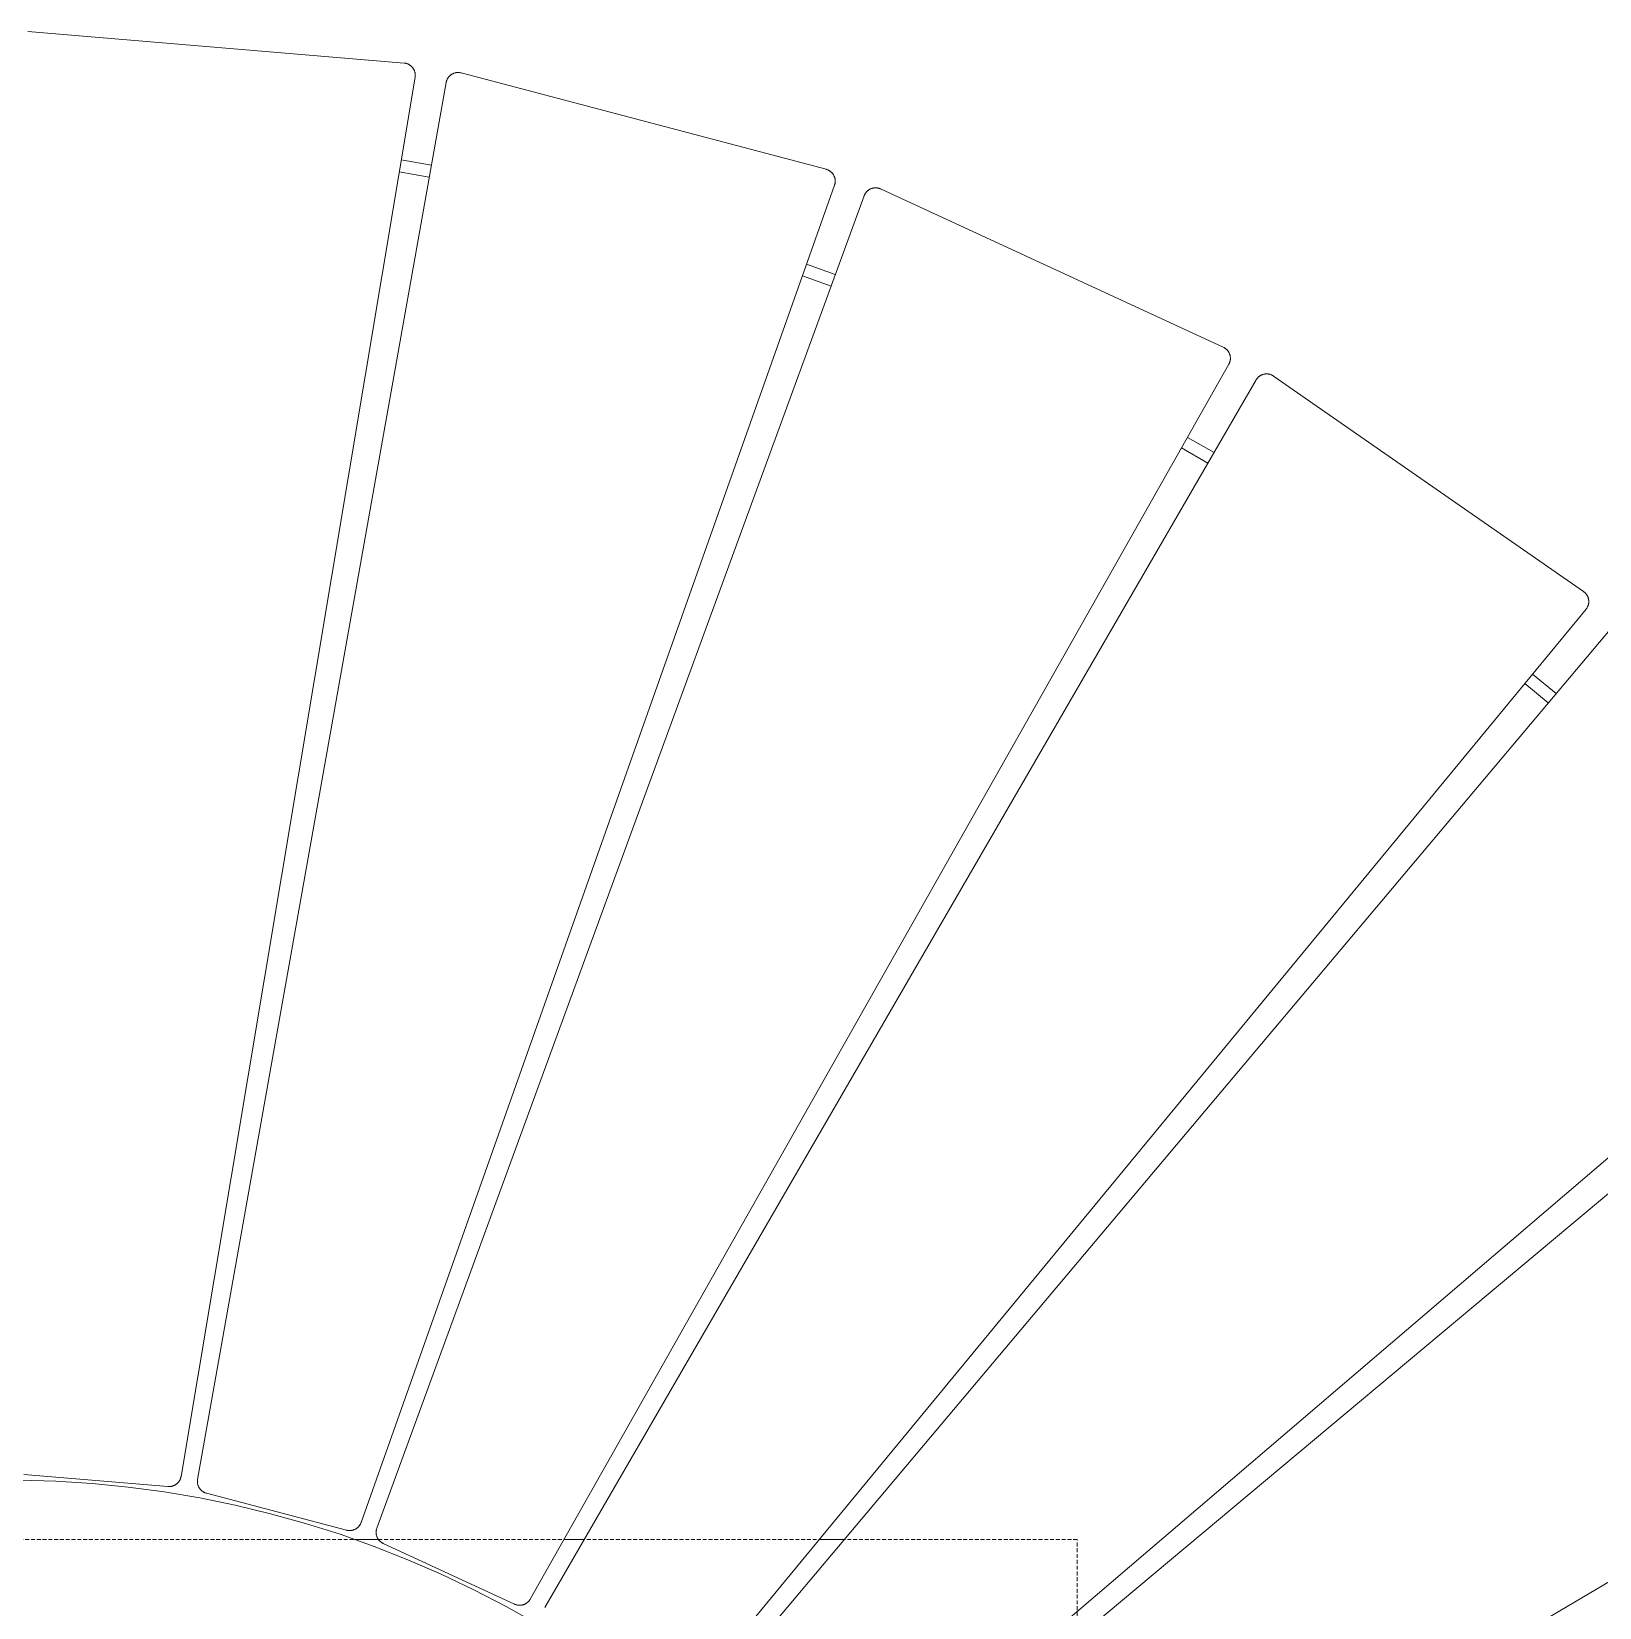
# Model space of a CAD drawing. Header units: millimetres. Extents: x -263 to 4879, y -277 to 2995.
# Drawn here: x 759 to 1275, y 847 to 1365 of the extents above; entities that cross this region are included whole.
import ezdxf

# ---------------------------------------------------------------- set-up
doc = ezdxf.new("R2010")
doc.units = ezdxf.units.MM
doc.linetypes.add('HIDDEN', pattern=[1.905, 1.27, -0.635])
doc.layers.add('ZANO_R', color=7, linetype='Continuous', lineweight=0)
doc.layers.add('ZANO_R_przerywana', color=7, linetype='HIDDEN', lineweight=0)

msp = doc.modelspace()

# ---------------------------------------------------------------- linework, layer by layer
at = {"layer": 'ZANO_R'}
for p, q in [((881.71, 1354.96), (757.96, 1365.34)), ((881.85, 1354.95), (881.71, 1354.96)), ((881.99, 1354.93), (881.85, 1354.95)), ((882.12, 1354.9), (881.99, 1354.93)), ((882.25, 1354.88), (882.12, 1354.9)), ((882.39, 1354.84), (882.25, 1354.88)), ((882.52, 1354.81), (882.39, 1354.84)), ((882.65, 1354.77), (882.52, 1354.81)), ((882.78, 1354.72), (882.65, 1354.77)), ((882.91, 1354.67), (882.78, 1354.72)), ((883.03, 1354.62), (882.91, 1354.67)), ((883.15, 1354.56), (883.03, 1354.62)), ((883.28, 1354.5), (883.15, 1354.56)), ((883.39, 1354.43), (883.28, 1354.5)), ((883.51, 1354.36), (883.39, 1354.43)), ((883.63, 1354.28), (883.51, 1354.36)), ((883.74, 1354.21), (883.63, 1354.28)), ((883.85, 1354.12), (883.74, 1354.21)), ((883.95, 1354.04), (883.85, 1354.12)), ((884.06, 1353.95), (883.95, 1354.04)), ((884.16, 1353.85), (884.06, 1353.95)), ((884.25, 1353.76), (884.16, 1353.85)), ((884.35, 1353.66), (884.25, 1353.76)), ((884.44, 1353.56), (884.35, 1353.66)), ((884.52, 1353.45), (884.44, 1353.56)), ((884.6, 1353.34), (884.52, 1353.45)), ((884.68, 1353.23), (884.6, 1353.34)), ((884.76, 1353.12), (884.68, 1353.23)), ((884.83, 1353), (884.76, 1353.12)), ((808.3, 890.02), (885.33, 1350.31)), ((895.53, 1348.55), (813.76, 889.08)), ((884.9, 1352.88), (884.83, 1353)), ((884.96, 1352.76), (884.9, 1352.88)), ((885.02, 1352.64), (884.96, 1352.76)), ((885.07, 1352.51), (885.02, 1352.64)), ((885.12, 1352.38), (885.07, 1352.51)), ((885.17, 1352.25), (885.12, 1352.38)), ((885.21, 1352.12), (885.17, 1352.25)), ((885.25, 1351.99), (885.21, 1352.12)), ((885.28, 1351.86), (885.25, 1351.99)), ((885.31, 1351.73), (885.28, 1351.86)), ((885.33, 1351.59), (885.31, 1351.73)), ((885.35, 1351.46), (885.33, 1351.59)), ((885.33, 1350.31), (885.34, 1350.42)), ((885.34, 1350.42), (885.36, 1350.53)), ((885.37, 1351.32), (885.35, 1351.46)), ((885.36, 1350.53), (885.37, 1350.64)), ((885.38, 1351.19), (885.37, 1351.32)), ((885.37, 1350.64), (885.38, 1350.78)), ((885.38, 1351.05), (885.38, 1351.19)), ((885.38, 1350.91), (885.38, 1351.05)), ((885.38, 1350.78), (885.38, 1350.91)), ((895.55, 1348.66), (895.53, 1348.55)), ((895.57, 1348.77), (895.55, 1348.66)), ((895.6, 1348.87), (895.57, 1348.77)), ((895.6, 1348.87), (895.64, 1349)), ((895.64, 1349), (895.68, 1349.13)), ((895.68, 1349.13), (895.72, 1349.26)), ((895.72, 1349.26), (895.77, 1349.39)), ((895.77, 1349.39), (895.83, 1349.52)), ((895.83, 1349.52), (895.89, 1349.64)), ((895.89, 1349.64), (895.95, 1349.76)), ((895.95, 1349.76), (896.02, 1349.88)), ((896.02, 1349.88), (896.09, 1349.99)), ((896.09, 1349.99), (896.16, 1350.11)), ((896.16, 1350.11), (896.24, 1350.22)), ((896.24, 1350.22), (896.33, 1350.33)), ((896.33, 1350.33), (896.41, 1350.43)), ((896.41, 1350.43), (896.5, 1350.54)), ((896.5, 1350.54), (896.6, 1350.64)), ((896.6, 1350.64), (896.69, 1350.73)), ((896.69, 1350.73), (896.79, 1350.83)), ((896.79, 1350.83), (896.9, 1350.92)), ((896.9, 1350.92), (897, 1351)), ((897, 1351), (897.11, 1351.08)), ((897.11, 1351.08), (897.22, 1351.16)), ((897.22, 1351.16), (897.34, 1351.24)), ((897.34, 1351.24), (897.45, 1351.31)), ((897.45, 1351.31), (897.57, 1351.37)), ((897.57, 1351.37), (897.69, 1351.44)), ((897.69, 1351.44), (897.82, 1351.5)), ((897.82, 1351.5), (897.94, 1351.55)), ((897.94, 1351.55), (898.07, 1351.6)), ((898.07, 1351.6), (898.2, 1351.65)), ((898.2, 1351.65), (898.33, 1351.69)), ((898.33, 1351.69), (898.46, 1351.72)), ((898.46, 1351.72), (898.59, 1351.76)), ((898.59, 1351.76), (898.73, 1351.78)), ((898.73, 1351.78), (898.86, 1351.81)), ((898.86, 1351.81), (899, 1351.82)), ((899, 1351.82), (899.13, 1351.84)), ((899.13, 1351.84), (899.27, 1351.85)), ((899.27, 1351.85), (899.41, 1351.85)), ((899.41, 1351.85), (899.54, 1351.85)), ((899.54, 1351.85), (899.68, 1351.85)), ((899.68, 1351.85), (899.82, 1351.84)), ((899.82, 1351.84), (899.95, 1351.82)), ((899.95, 1351.82), (900.09, 1351.8)), ((900.09, 1351.8), (900.22, 1351.78)), ((900.22, 1351.78), (900.35, 1351.75)), ((900.35, 1351.75), (900.49, 1351.72)), ((1020.56, 1320.01), (900.49, 1351.72)), ((890.7, 1321.4), (880.77, 1323.12)), ((880.11, 1319.17), (889.99, 1317.46)), ((1020.69, 1319.97), (1020.56, 1320.01)), ((1020.82, 1319.93), (1020.69, 1319.97)), ((1020.95, 1319.88), (1020.82, 1319.93)), ((1021.08, 1319.83), (1020.95, 1319.88)), ((1021.2, 1319.78), (1021.08, 1319.83)), ((1021.32, 1319.72), (1021.2, 1319.78)), ((1021.45, 1319.65), (1021.32, 1319.72)), ((1021.56, 1319.59), (1021.45, 1319.65)), ((1021.68, 1319.51), (1021.56, 1319.59)), ((1021.79, 1319.44), (1021.68, 1319.51)), ((1021.91, 1319.36), (1021.79, 1319.44)), ((1022.01, 1319.28), (1021.91, 1319.36)), ((1022.12, 1319.19), (1022.01, 1319.28)), ((1022.22, 1319.1), (1022.12, 1319.19)), ((1022.32, 1319.01), (1022.22, 1319.1)), ((1022.42, 1318.91), (1022.32, 1319.01)), ((1022.51, 1318.81), (1022.42, 1318.91)), ((1022.6, 1318.71), (1022.51, 1318.81)), ((1022.69, 1318.6), (1022.6, 1318.71)), ((1022.77, 1318.49), (1022.69, 1318.6)), ((1022.85, 1318.38), (1022.77, 1318.49)), ((1022.92, 1318.27), (1022.85, 1318.38)), ((1022.99, 1318.15), (1022.92, 1318.27)), ((1023.06, 1318.03), (1022.99, 1318.15)), ((1023.12, 1317.91), (1023.06, 1318.03)), ((1023.18, 1317.79), (1023.12, 1317.91)), ((1023.24, 1317.66), (1023.18, 1317.79)), ((1023.29, 1317.53), (1023.24, 1317.66)), ((1023.33, 1317.4), (1023.29, 1317.53)), ((1023.37, 1317.27), (1023.33, 1317.4)), ((1023.41, 1317.14), (1023.37, 1317.27)), ((1023.44, 1317.01), (1023.41, 1317.14)), ((1023.47, 1316.88), (1023.44, 1317.01)), ((1023.49, 1316.74), (1023.47, 1316.88)), ((867.52, 874.88), (1023.31, 1314.8)), ((1023.31, 1314.8), (1023.34, 1314.91)), ((1023.34, 1314.91), (1023.38, 1315.01)), ((1023.38, 1315.01), (1023.4, 1315.12)), ((1023.4, 1315.12), (1023.44, 1315.25)), ((1023.44, 1315.25), (1023.47, 1315.38)), ((1023.47, 1315.38), (1023.49, 1315.52)), ((1023.51, 1316.61), (1023.49, 1316.74)), ((1023.49, 1315.52), (1023.51, 1315.65)), ((1023.52, 1316.47), (1023.51, 1316.61)), ((1023.51, 1315.65), (1023.52, 1315.79)), ((1023.53, 1316.33), (1023.52, 1316.47)), ((1023.52, 1315.79), (1023.53, 1315.92)), ((1023.54, 1316.2), (1023.53, 1316.33)), ((1023.53, 1315.92), (1023.54, 1316.06)), ((1023.54, 1316.06), (1023.54, 1316.2)), ((1033.17, 1311.6), (1033.13, 1311.5)), ((1033.17, 1311.6), (1033.23, 1311.72)), ((1033.23, 1311.72), (1033.3, 1311.84)), ((1033.3, 1311.84), (1033.36, 1311.96)), ((1033.36, 1311.96), (1033.44, 1312.08)), ((1033.44, 1312.08), (1033.51, 1312.19)), ((1033.51, 1312.19), (1033.59, 1312.3)), ((1033.59, 1312.3), (1033.67, 1312.41)), ((1033.67, 1312.41), (1033.76, 1312.52)), ((1033.76, 1312.52), (1033.85, 1312.62)), ((1033.85, 1312.62), (1033.95, 1312.72)), ((1033.95, 1312.72), (1034.04, 1312.82)), ((1034.04, 1312.82), (1034.14, 1312.91)), ((1034.14, 1312.91), (1034.25, 1313)), ((1034.25, 1313), (1034.35, 1313.08)), ((1034.35, 1313.08), (1034.46, 1313.16)), ((1034.46, 1313.16), (1034.57, 1313.24)), ((1034.57, 1313.24), (1034.69, 1313.32)), ((1034.69, 1313.32), (1034.81, 1313.39)), ((1034.81, 1313.39), (1034.93, 1313.45)), ((1034.93, 1313.45), (1035.05, 1313.52)), ((1035.05, 1313.52), (1035.17, 1313.57)), ((1035.17, 1313.57), (1035.3, 1313.63)), ((1035.3, 1313.63), (1035.42, 1313.68)), ((1035.42, 1313.68), (1035.55, 1313.72)), ((1035.55, 1313.72), (1035.68, 1313.76)), ((1035.68, 1313.76), (1035.82, 1313.8)), ((1035.82, 1313.8), (1035.95, 1313.83)), ((1035.95, 1313.83), (1036.08, 1313.86)), ((1036.08, 1313.86), (1036.22, 1313.88)), ((1036.22, 1313.88), (1036.35, 1313.9)), ((1036.35, 1313.9), (1036.49, 1313.91)), ((1036.49, 1313.91), (1036.62, 1313.92)), ((1036.62, 1313.92), (1036.76, 1313.92)), ((1036.76, 1313.92), (1036.9, 1313.92)), ((1036.9, 1313.92), (1037.03, 1313.92)), ((1037.03, 1313.92), (1037.17, 1313.91)), ((1037.17, 1313.91), (1037.31, 1313.89)), ((1037.31, 1313.89), (1037.44, 1313.87)), ((1037.44, 1313.87), (1037.58, 1313.85)), ((1037.58, 1313.85), (1037.71, 1313.82)), ((1037.71, 1313.82), (1037.84, 1313.79)), ((1037.84, 1313.79), (1037.97, 1313.75)), ((1037.97, 1313.75), (1038.1, 1313.71)), ((1038.1, 1313.71), (1038.23, 1313.66)), ((1038.23, 1313.66), (1038.36, 1313.61)), ((1038.36, 1313.61), (1038.48, 1313.55)), ((1151.22, 1261.47), (1038.48, 1313.55)), ((1033.05, 1311.3), (872.74, 873)), ((1033.09, 1311.4), (1033.05, 1311.3)), ((1033.13, 1311.5), (1033.09, 1311.4)), ((1023.56, 1285.37), (1014.09, 1288.78)), ((1012.76, 1285.01), (1022.19, 1281.61)), ((1151.35, 1261.41), (1151.22, 1261.47)), ((1151.47, 1261.35), (1151.35, 1261.41)), ((1151.59, 1261.28), (1151.47, 1261.35)), ((1151.7, 1261.21), (1151.59, 1261.28)), ((1151.82, 1261.13), (1151.7, 1261.21)), ((1151.93, 1261.05), (1151.82, 1261.13)), ((1152.04, 1260.97), (1151.93, 1261.05)), ((1152.14, 1260.88), (1152.04, 1260.97)), ((1152.24, 1260.79), (1152.14, 1260.88)), ((1152.34, 1260.7), (1152.24, 1260.79)), ((1152.44, 1260.6), (1152.34, 1260.7)), ((1152.53, 1260.5), (1152.44, 1260.6)), ((1152.62, 1260.4), (1152.53, 1260.5)), ((1152.71, 1260.29), (1152.62, 1260.4)), ((1152.79, 1260.18), (1152.71, 1260.29)), ((1152.87, 1260.07), (1152.79, 1260.18)), ((1152.94, 1259.96), (1152.87, 1260.07)), ((1153.01, 1259.84), (1152.94, 1259.96)), ((1153.08, 1259.72), (1153.01, 1259.84)), ((923.22, 849.68), (1153.03, 1255.87)), ((1153.03, 1255.87), (1153.08, 1255.97)), ((1153.14, 1259.6), (1153.08, 1259.72)), ((1153.08, 1255.97), (1153.13, 1256.06)), ((1153.13, 1256.06), (1153.18, 1256.16)), ((1153.2, 1259.47), (1153.14, 1259.6)), ((1153.18, 1256.16), (1153.23, 1256.29)), ((1153.25, 1259.35), (1153.2, 1259.47)), ((1153.23, 1256.29), (1153.28, 1256.41)), ((1153.3, 1259.22), (1153.25, 1259.35)), ((1153.28, 1256.41), (1153.33, 1256.54)), ((1153.34, 1259.09), (1153.3, 1259.22)), ((1153.33, 1256.54), (1153.37, 1256.67)), ((1153.39, 1258.96), (1153.34, 1259.09)), ((1153.37, 1256.67), (1153.41, 1256.8)), ((1153.42, 1258.83), (1153.39, 1258.96)), ((1153.41, 1256.8), (1153.44, 1256.94)), ((1153.45, 1258.7), (1153.42, 1258.83)), ((1153.44, 1256.94), (1153.47, 1257.07)), ((1153.48, 1258.56), (1153.45, 1258.7)), ((1153.47, 1257.07), (1153.5, 1257.2)), ((1153.5, 1258.43), (1153.48, 1258.56)), ((1153.52, 1258.29), (1153.5, 1258.43)), ((1153.5, 1257.2), (1153.51, 1257.34)), ((1153.51, 1257.34), (1153.53, 1257.48)), ((1153.53, 1258.16), (1153.52, 1258.29)), ((1153.54, 1258.02), (1153.53, 1258.16)), ((1153.53, 1257.48), (1153.54, 1257.61)), ((1153.55, 1257.88), (1153.54, 1258.02)), ((1153.54, 1257.75), (1153.55, 1257.88)), ((1153.54, 1257.61), (1153.54, 1257.75)), ((1162.01, 1250.73), (928.03, 846.93)), ((1162.07, 1250.82), (1162.01, 1250.73)), ((1162.13, 1250.91), (1162.07, 1250.82)), ((1162.19, 1251), (1162.13, 1250.91)), ((1162.19, 1251), (1162.27, 1251.11)), ((1162.27, 1251.11), (1162.35, 1251.22)), ((1162.35, 1251.22), (1162.44, 1251.33)), ((1162.44, 1251.33), (1162.53, 1251.43)), ((1162.53, 1251.43), (1162.62, 1251.53)), ((1162.62, 1251.53), (1162.72, 1251.62)), ((1162.72, 1251.62), (1162.82, 1251.72)), ((1162.82, 1251.72), (1162.93, 1251.81)), ((1162.93, 1251.81), (1163.03, 1251.89)), ((1163.03, 1251.89), (1163.14, 1251.97)), ((1163.14, 1251.97), (1163.25, 1252.05)), ((1163.25, 1252.05), (1163.37, 1252.12)), ((1163.37, 1252.12), (1163.49, 1252.19)), ((1163.49, 1252.19), (1163.61, 1252.26)), ((1163.61, 1252.26), (1163.73, 1252.32)), ((1163.73, 1252.32), (1163.85, 1252.38)), ((1163.85, 1252.38), (1163.98, 1252.43)), ((1163.98, 1252.43), (1164.11, 1252.48)), ((1164.11, 1252.48), (1164.23, 1252.52)), ((1164.23, 1252.52), (1164.36, 1252.56)), ((1164.36, 1252.56), (1164.5, 1252.6)), ((1164.5, 1252.6), (1164.63, 1252.63)), ((1164.63, 1252.63), (1164.76, 1252.66)), ((1164.76, 1252.66), (1164.9, 1252.68)), ((1164.9, 1252.68), (1165.03, 1252.7)), ((1165.03, 1252.7), (1165.17, 1252.71)), ((1165.17, 1252.71), (1165.31, 1252.72)), ((1165.31, 1252.72), (1165.44, 1252.72)), ((1165.44, 1252.72), (1165.58, 1252.72)), ((1165.58, 1252.72), (1165.72, 1252.71)), ((1165.72, 1252.71), (1165.85, 1252.7)), ((1165.85, 1252.7), (1165.99, 1252.69)), ((1165.99, 1252.69), (1166.12, 1252.67)), ((1166.12, 1252.67), (1166.26, 1252.64)), ((1166.26, 1252.64), (1166.39, 1252.61)), ((1166.39, 1252.61), (1166.52, 1252.58)), ((1166.52, 1252.58), (1166.65, 1252.54)), ((1166.65, 1252.54), (1166.78, 1252.5)), ((1166.78, 1252.5), (1166.91, 1252.45)), ((1166.91, 1252.45), (1167.04, 1252.4)), ((1167.04, 1252.4), (1167.16, 1252.35)), ((1167.16, 1252.35), (1167.29, 1252.29)), ((1167.29, 1252.29), (1167.41, 1252.22)), ((1167.41, 1252.22), (1167.53, 1252.15)), ((1167.53, 1252.15), (1167.64, 1252.08)), ((1167.64, 1252.08), (1167.75, 1252.01)), ((1269.74, 1181.14), (1167.75, 1252.01)), ((1148.16, 1226.82), (1139.42, 1231.82)), ((1137.45, 1228.34), (1146.15, 1223.36)), ((1269.85, 1181.06), (1269.74, 1181.14)), ((1269.96, 1180.97), (1269.85, 1181.06)), ((1270.06, 1180.89), (1269.96, 1180.97)), ((1270.16, 1180.8), (1270.06, 1180.89)), ((1270.26, 1180.7), (1270.16, 1180.8)), ((1270.36, 1180.6), (1270.26, 1180.7)), ((1270.45, 1180.5), (1270.36, 1180.6)), ((1270.54, 1180.4), (1270.45, 1180.5)), ((1270.63, 1180.29), (1270.54, 1180.4)), ((1270.71, 1180.18), (1270.63, 1180.29)), ((1270.78, 1180.07), (1270.71, 1180.18)), ((1270.86, 1179.96), (1270.78, 1180.07)), ((1270.93, 1179.84), (1270.86, 1179.96)), ((1270.99, 1179.72), (1270.93, 1179.84)), ((1271.06, 1179.6), (1270.99, 1179.72)), ((1271.11, 1179.47), (1271.06, 1179.6)), ((1271.17, 1179.35), (1271.11, 1179.47)), ((1271.22, 1179.22), (1271.17, 1179.35)), ((1271.26, 1179.09), (1271.22, 1179.22)), ((1271.3, 1178.96), (1271.26, 1179.09)), ((1271.34, 1178.83), (1271.3, 1178.96)), ((1271.32, 1176.8), (1271.35, 1176.93)), ((1271.37, 1178.7), (1271.34, 1178.83)), ((1271.35, 1176.93), (1271.38, 1177.07)), ((1271.39, 1178.56), (1271.37, 1178.7)), ((1271.38, 1177.07), (1271.4, 1177.2)), ((1271.41, 1178.43), (1271.39, 1178.56)), ((1271.4, 1177.2), (1271.42, 1177.34)), ((1271.43, 1178.29), (1271.41, 1178.43)), ((1271.42, 1177.34), (1271.44, 1177.47)), ((1271.44, 1178.16), (1271.43, 1178.29)), ((1271.45, 1178.02), (1271.44, 1178.16)), ((1271.44, 1177.47), (1271.45, 1177.61)), ((1271.46, 1177.88), (1271.45, 1178.02)), ((1271.45, 1177.75), (1271.46, 1177.88)), ((1271.45, 1177.61), (1271.45, 1177.75)), ((973.69, 815.2), (1270.54, 1175.31)), ((1270.54, 1175.31), (1270.61, 1175.39)), ((1270.61, 1175.39), (1270.68, 1175.48)), ((1270.68, 1175.48), (1270.74, 1175.57)), ((1270.74, 1175.57), (1270.82, 1175.68)), ((1270.82, 1175.68), (1270.89, 1175.8)), ((1270.89, 1175.8), (1270.96, 1175.92)), ((1270.96, 1175.92), (1271.02, 1176.04)), ((1271.02, 1176.04), (1271.08, 1176.16)), ((1271.08, 1176.16), (1271.14, 1176.29)), ((1271.14, 1176.29), (1271.19, 1176.41)), ((1271.19, 1176.41), (1271.24, 1176.54)), ((1271.24, 1176.54), (1271.28, 1176.67)), ((1271.28, 1176.67), (1271.32, 1176.8)), ((1278.5, 1168.68), (977.95, 811.65)), ((1250.41, 1150.89), (1258.11, 1144.47)), ((1260.69, 1147.53), (1252.96, 1153.97)), ((1017.41, 772.47), (1372.28, 1075.56)), ((1378.97, 1067.66), (1020.98, 768.24)), ((1053.04, 722.8), (1455.16, 959.67)), ((755.24, 888.8), (767.16, 888.45)), ((756.55, 890.68), (804.02, 886.69)), ((767.16, 888.45), (779.06, 887.69)), ((779.06, 887.69), (790.92, 886.52)), ((790.92, 886.52), (802.74, 884.94)), ((804.16, 886.68), (804.02, 886.69)), ((804.3, 886.68), (804.16, 886.68)), ((804.43, 886.68), (804.3, 886.68)), ((804.57, 886.69), (804.43, 886.68)), ((804.71, 886.7), (804.57, 886.69)), ((804.85, 886.71), (804.71, 886.7)), ((804.99, 886.73), (804.85, 886.71)), ((805.12, 886.75), (804.99, 886.73)), ((805.26, 886.78), (805.12, 886.75)), ((805.39, 886.82), (805.26, 886.78)), ((805.52, 886.85), (805.39, 886.82)), ((805.66, 886.9), (805.52, 886.85)), ((805.79, 886.94), (805.66, 886.9)), ((805.92, 887), (805.79, 886.94)), ((806.04, 887.05), (805.92, 887)), ((806.17, 887.11), (806.04, 887.05)), ((806.29, 887.18), (806.17, 887.11)), ((806.41, 887.25), (806.29, 887.18)), ((806.53, 887.32), (806.41, 887.25)), ((806.64, 887.4), (806.53, 887.32)), ((806.75, 887.48), (806.64, 887.4)), ((806.86, 887.56), (806.75, 887.48)), ((806.97, 887.65), (806.86, 887.56)), ((807.07, 887.74), (806.97, 887.65)), ((807.17, 887.84), (807.07, 887.74)), ((807.27, 887.94), (807.17, 887.84)), ((807.36, 888.04), (807.27, 887.94)), ((807.45, 888.15), (807.36, 888.04)), ((807.54, 888.26), (807.45, 888.15)), ((807.62, 888.37), (807.54, 888.26)), ((807.7, 888.48), (807.62, 888.37)), ((807.77, 888.6), (807.7, 888.48)), ((807.84, 888.72), (807.77, 888.6)), ((807.91, 888.84), (807.84, 888.72)), ((807.97, 888.97), (807.91, 888.84)), ((808.03, 889.09), (807.97, 888.97)), ((808.08, 889.22), (808.03, 889.09)), ((808.13, 889.35), (808.08, 889.22)), ((808.17, 889.48), (808.13, 889.35)), ((808.21, 889.61), (808.17, 889.48)), ((808.24, 889.75), (808.21, 889.61)), ((808.27, 889.88), (808.24, 889.75)), ((808.3, 890.02), (808.27, 889.88)), ((813.71, 888.66), (813.7, 888.53)), ((813.7, 888.53), (813.7, 888.39)), ((813.7, 888.39), (813.7, 888.25)), ((813.7, 888.25), (813.71, 888.11)), ((813.72, 888.8), (813.71, 888.66)), ((813.71, 888.11), (813.72, 887.97)), ((813.74, 888.94), (813.72, 888.8)), ((813.72, 887.97), (813.74, 887.84)), ((813.76, 889.08), (813.74, 888.94)), ((813.74, 887.84), (813.76, 887.7)), ((813.76, 887.7), (813.78, 887.56)), ((813.78, 887.56), (813.81, 887.43)), ((813.81, 887.43), (813.85, 887.29)), ((813.85, 887.29), (813.89, 887.16)), ((813.89, 887.16), (813.93, 887.03)), ((813.93, 887.03), (813.98, 886.9)), ((813.98, 886.9), (814.03, 886.77)), ((814.03, 886.77), (814.09, 886.65)), ((814.09, 886.65), (814.15, 886.52)), ((814.15, 886.52), (814.22, 886.4)), ((802.74, 884.94), (814.49, 882.95)), ((814.22, 886.4), (814.29, 886.28)), ((814.29, 886.28), (814.37, 886.16)), ((814.37, 886.16), (814.44, 886.05)), ((814.44, 886.05), (814.53, 885.94)), ((814.49, 882.95), (826.17, 880.56)), ((814.53, 885.94), (814.61, 885.83)), ((814.61, 885.83), (814.7, 885.73)), ((814.7, 885.73), (814.8, 885.62)), ((814.8, 885.62), (814.89, 885.52)), ((814.89, 885.52), (814.99, 885.43)), ((814.99, 885.43), (815.1, 885.34)), ((815.1, 885.34), (815.2, 885.25)), ((815.2, 885.25), (815.31, 885.16)), ((815.31, 885.16), (815.43, 885.08)), ((815.43, 885.08), (815.54, 885.01)), ((815.54, 885.01), (815.66, 884.93)), ((815.66, 884.93), (815.78, 884.87)), ((815.78, 884.87), (815.9, 884.8)), ((815.9, 884.8), (816.03, 884.74)), ((816.03, 884.74), (816.15, 884.69)), ((816.15, 884.69), (816.28, 884.63)), ((816.28, 884.63), (816.41, 884.59)), ((816.41, 884.59), (816.54, 884.55)), ((816.54, 884.55), (816.68, 884.51)), ((816.68, 884.51), (862.73, 872.34)), ((826.17, 880.56), (837.76, 877.77)), ((837.76, 877.77), (849.25, 874.58)), ((849.25, 874.58), (860.62, 870.99)), ((860.62, 870.99), (871.86, 867.01)), ((862.86, 872.31), (862.73, 872.34)), ((863, 872.28), (862.86, 872.31)), ((863.14, 872.26), (863, 872.28)), ((863.27, 872.24), (863.14, 872.26)), ((863.41, 872.23), (863.27, 872.24)), ((863.55, 872.22), (863.41, 872.23)), ((863.69, 872.21), (863.55, 872.22)), ((863.83, 872.21), (863.69, 872.21)), ((863.96, 872.22), (863.83, 872.21)), ((864.1, 872.23), (863.96, 872.22)), ((864.24, 872.24), (864.1, 872.23)), ((864.38, 872.26), (864.24, 872.24)), ((864.51, 872.29), (864.38, 872.26)), ((864.65, 872.31), (864.51, 872.29)), ((864.78, 872.35), (864.65, 872.31)), ((864.92, 872.39), (864.78, 872.35)), ((865.05, 872.43), (864.92, 872.39)), ((865.18, 872.48), (865.05, 872.43)), ((865.31, 872.53), (865.18, 872.48)), ((865.43, 872.58), (865.31, 872.53)), ((865.56, 872.64), (865.43, 872.58)), ((865.68, 872.71), (865.56, 872.64)), ((865.8, 872.78), (865.68, 872.71)), ((865.92, 872.85), (865.8, 872.78)), ((866.03, 872.93), (865.92, 872.85)), ((866.15, 873.01), (866.03, 872.93)), ((866.26, 873.09), (866.15, 873.01)), ((866.36, 873.18), (866.26, 873.09)), ((866.47, 873.27), (866.36, 873.18)), ((866.57, 873.37), (866.47, 873.27)), ((866.66, 873.47), (866.57, 873.37)), ((866.76, 873.57), (866.66, 873.47)), ((866.85, 873.68), (866.76, 873.57)), ((866.93, 873.78), (866.85, 873.68)), ((867.01, 873.9), (866.93, 873.78)), ((867.09, 874.01), (867.01, 873.9)), ((867.17, 874.13), (867.09, 874.01)), ((867.24, 874.25), (867.17, 874.13)), ((867.3, 874.37), (867.24, 874.25)), ((867.36, 874.49), (867.3, 874.37)), ((867.42, 874.62), (867.36, 874.49)), ((867.47, 874.75), (867.42, 874.62)), ((867.52, 874.88), (867.47, 874.75)), ((872.5, 871.78), (872.49, 871.64)), ((872.49, 871.64), (872.5, 871.5)), ((872.51, 871.92), (872.5, 871.78)), ((872.5, 871.5), (872.5, 871.37)), ((872.5, 871.37), (872.51, 871.23)), ((872.52, 872.06), (872.51, 871.92)), ((872.51, 871.23), (872.53, 871.09)), ((872.53, 872.2), (872.52, 872.06)), ((872.56, 872.33), (872.53, 872.2)), ((872.53, 871.09), (872.55, 870.95)), ((872.55, 870.95), (872.58, 870.82)), ((872.58, 872.47), (872.56, 872.33)), ((872.62, 872.6), (872.58, 872.47)), ((872.65, 872.74), (872.62, 872.6)), ((872.69, 872.87), (872.65, 872.74)), ((872.74, 873), (872.69, 872.87)), ((873.22, 869.32), (865.47, 869.32)), ((871.86, 867.01), (882.95, 862.65)), ((872.58, 870.82), (872.61, 870.68)), ((872.61, 870.68), (872.64, 870.55)), ((872.64, 870.55), (872.68, 870.42)), ((872.68, 870.42), (872.73, 870.28)), ((872.73, 870.28), (872.77, 870.16)), ((872.77, 870.16), (872.83, 870.03)), ((872.83, 870.03), (872.88, 869.9)), ((872.88, 869.9), (872.95, 869.78)), ((872.95, 869.78), (873.01, 869.66)), ((873.01, 869.66), (873.08, 869.54)), ((873.08, 869.54), (873.16, 869.42)), ((873.16, 869.42), (873.24, 869.31)), ((873.24, 869.31), (873.32, 869.19)), ((873.32, 869.19), (873.4, 869.09)), ((873.4, 869.09), (873.49, 868.98)), ((873.49, 868.98), (873.59, 868.88)), ((873.59, 868.88), (873.68, 868.78)), ((873.68, 868.78), (873.78, 868.68)), ((873.78, 868.68), (873.89, 868.59)), ((873.89, 868.59), (873.99, 868.5)), ((873.99, 868.5), (874.1, 868.42)), ((874.1, 868.42), (874.22, 868.34)), ((874.22, 868.34), (874.33, 868.26)), ((874.33, 868.26), (874.45, 868.19)), ((874.45, 868.19), (874.57, 868.12)), ((874.57, 868.12), (874.69, 868.05)), ((874.69, 868.05), (874.82, 867.99)), ((874.82, 867.99), (918.06, 848.02)), ((941.01, 869.32), (934.33, 869.32)), ((1026.5, 869.32), (1018.31, 869.32)), ((882.95, 862.65), (893.89, 857.9)), ((893.89, 857.9), (904.66, 852.78)), ((904.66, 852.78), (915.24, 847.29)), ((915.24, 847.29), (925.63, 841.44)), ((918.18, 847.96), (918.06, 848.02)), ((918.31, 847.91), (918.18, 847.96)), ((918.44, 847.86), (918.31, 847.91)), ((918.57, 847.82), (918.44, 847.86)), ((918.71, 847.78), (918.57, 847.82)), ((918.84, 847.75), (918.71, 847.78)), ((918.98, 847.72), (918.84, 847.75)), ((919.11, 847.7), (918.98, 847.72)), ((919.25, 847.68), (919.11, 847.7)), ((919.39, 847.66), (919.25, 847.68)), ((919.53, 847.66), (919.39, 847.66)), ((919.67, 847.65), (919.53, 847.66)), ((919.8, 847.65), (919.67, 847.65)), ((919.94, 847.66), (919.8, 847.65)), ((920.08, 847.66), (919.94, 847.66)), ((920.22, 847.68), (920.08, 847.66)), ((920.36, 847.7), (920.22, 847.68)), ((920.49, 847.72), (920.36, 847.7)), ((920.63, 847.75), (920.49, 847.72)), ((920.76, 847.78), (920.63, 847.75)), ((920.89, 847.82), (920.76, 847.78)), ((921.03, 847.86), (920.89, 847.82)), ((921.16, 847.91), (921.03, 847.86)), ((921.29, 847.96), (921.16, 847.91)), ((921.41, 848.02), (921.29, 847.96)), ((921.54, 848.08), (921.41, 848.02)), ((921.66, 848.14), (921.54, 848.08)), ((921.78, 848.21), (921.66, 848.14)), ((921.9, 848.28), (921.78, 848.21)), ((922.01, 848.36), (921.9, 848.28)), ((922.12, 848.44), (922.01, 848.36)), ((922.23, 848.53), (922.12, 848.44)), ((922.34, 848.62), (922.23, 848.53)), ((922.44, 848.71), (922.34, 848.62)), ((922.54, 848.8), (922.44, 848.71)), ((922.64, 848.9), (922.54, 848.8)), ((922.73, 849), (922.64, 848.9)), ((922.82, 849.11), (922.73, 849)), ((922.91, 849.22), (922.82, 849.11)), ((922.99, 849.33), (922.91, 849.22)), ((923.07, 849.44), (922.99, 849.33)), ((923.15, 849.56), (923.07, 849.44)), ((923.22, 849.68), (923.15, 849.56))]:
    msp.add_line(p, q, dxfattribs=at)
at = {"layer": 'ZANO_R_przerywana'}
for p, q in [((1103.13, 869.32), (503.13, 869.32)), ((1103.13, 219.32), (1103.13, 869.32))]:
    msp.add_line(p, q, dxfattribs=at)

doc.saveas('drawing.dxf')
